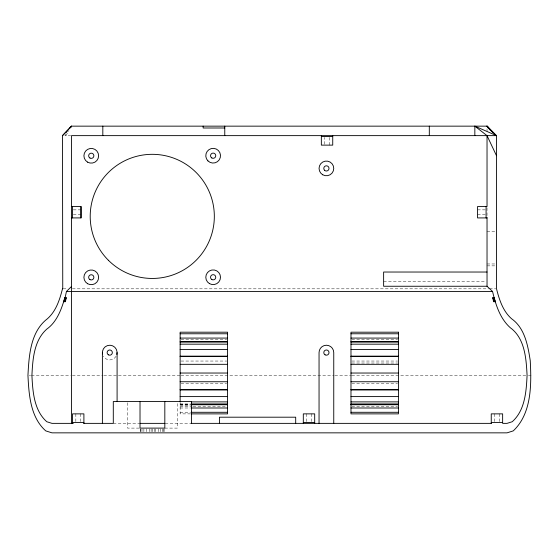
<?xml version="1.0" encoding="UTF-8"?>
<svg xmlns="http://www.w3.org/2000/svg" width="559" height="559" viewBox="0 0 559 559"><rect width="100%" height="100%" fill="white"/><g stroke="black" fill="none" stroke-linecap="round" stroke-linejoin="round"><path stroke-width="0.42" stroke-dasharray="2.79 2.1" d="M324.674 144.271L324.737 137.437M65.927 135.634L68.939 130.526M65.864 134.279L64.921 135.634L70.72 135.634M73.32 209.856L81.006 209.856M477.547 209.856L485.226 209.856M73.32 214.6L81.006 214.6M477.547 214.6L485.226 214.6M487.029 231.566L495.651 231.566M487.029 263.967L495.651 263.967M487.029 265.86L495.651 265.86M383.628 281.512L486.162 281.512M63.279 288.821L65.927 288.821M72.39 288.821L488.706 288.821M489.579 288.821L495.721 288.821M180.997 339.711L226.702 339.711M351.849 339.711L397.554 339.711M180.997 361.044L226.702 361.044M351.849 361.044L397.554 361.044M351.849 363.015L397.554 363.015M29.264 375.424L30.57 375.424M31.416 375.424L70.672 375.424M72.39 375.424L102.912 375.424M103.785 375.424L180.522 375.424M180.997 375.424L334.002 375.424M334.876 375.424L351.443 375.424M351.849 375.424L525.893 375.424M528.43 375.424L531.05 375.424M180.997 383.705L226.702 383.705M351.849 383.705L397.554 383.705M180.138 403.961L190.486 403.961M180.138 404.402L190.486 404.402M180.138 404.744L190.486 404.744M180.138 405.219L190.486 405.219M180.138 406.358L192.212 406.358M193.072 406.358L227.569 406.358M351.849 406.358L397.554 406.358M180.138 407.993L190.486 407.993M180.138 412.29L190.486 412.29M190.486 413.877L180.138 413.877L180.138 402.725M113.295 423.366L139.247 423.366M165.198 423.366L191.087 423.366M139.184 428.103L127.522 428.103L127.522 402.417M164.821 428.103L177.315 428.103L177.315 402.417M499.32 413.877L499.32 421.563M494.575 413.877L494.575 421.563M487.029 128.738L487.029 132.19M487.029 207.899L487.029 216.606M329.412 137.437L329.412 145.123M311.377 413.877L311.377 421.563M306.632 413.877L306.632 421.563M164.129 428.9L164.129 432.848M163.724 428.9L163.724 432.058M162.543 428.9L162.543 432.058M160.657 428.9L160.657 432.058M158.197 428.9L158.197 432.848M155.339 428.9L155.339 432.058M154.193 428.9L154.193 432.058M152.272 428.9L152.272 432.058M151.126 428.9L151.126 432.058M149.204 428.9L149.204 432.058M146.339 428.9L146.339 432.848M143.887 428.9L143.887 432.848M142 428.9L142 432.058M140.819 428.9L140.819 432.058M140.414 428.9L140.414 432.058M80.587 413.877L80.587 421.563M75.842 413.877L75.842 421.563M116.104 356.265A7.351 7.351 0 0 1 103.373 356.265"/><path stroke-width="0.84" d="M64.236 301.776L66.451 291.449L71.517 286.488M65.382 301.776L66.242 297.702L64.872 297.702C61.462 309.26 57.004 321.844 46.781 329.118C33.938 340.508 32.715 359.381 31.919 375.424C32.715 391.475 33.938 410.348 46.781 421.731L51.966 423.366L73.264 423.366M62.482 288.821C59.75 299.61 56.082 311.09 47.487 318.693C30.41 331.676 28.984 355.685 27.95 375.424C28.907 394.647 30.368 417.259 45.754 430.891L51.966 432.848L507.034 432.848L513.246 430.891C531.84 413.436 531.511 384.194 530.232 360.562C527.885 345.518 524.838 328.077 511.513 318.693C502.918 311.09 499.25 299.61 496.518 288.821L496.518 135.634L487.029 126.152L71.517 126.152L62.482 135.634L62.755 288.821M66.242 297.702L64.753 301.776L64.872 297.702L63.684 301.776M70.574 127.508L71.517 126.152L62.482 135.634M70.448 127.508L71.517 126.152L69.868 128.046M66.025 132.476L67.122 131.211M224.767 127.997L203.141 127.997L203.141 126.152M321.348 136.585L332.731 136.585M71.517 206.537L81.013 206.53L81.013 217.912L71.517 217.919M487.029 217.919L477.54 217.926L477.547 206.537L487.029 206.537L487.029 135.634L474.843 126.152L474.843 135.634M487.029 272.03L383.628 272.03L383.628 286.257L487.029 286.257L492.549 291.449C495.623 304.445 499.886 318.371 510.234 327.672C524.978 338.335 526.222 358.773 527.081 375.424C526.285 391.475 525.062 410.348 512.219 421.731L507.034 423.366L502.639 423.366L502.639 413.87L491.249 413.87L491.256 423.366M66.451 291.449L492.549 291.449M493.618 301.776L492.759 297.702L494.128 297.702L495.316 301.776M180.138 333.772L227.569 333.772M350.982 333.772L398.413 333.772M180.138 338.076L227.569 338.076M350.982 338.076L398.413 338.076M180.138 341.493L227.569 341.493M350.982 341.493L398.413 341.493M180.138 342.108L227.569 342.108M350.982 342.108L398.413 342.108M180.138 344.176L227.569 344.176M350.982 344.176L398.413 344.176M180.138 349.473L227.569 349.473M350.982 349.473L398.413 349.473M180.138 356.202L227.569 356.202M350.982 356.202L398.413 356.202M180.138 356.369L227.569 356.369M350.982 356.369L398.413 356.369M180.138 364.321L227.569 364.321M350.982 364.321L398.413 364.321M180.138 373.035L227.569 373.035M350.982 373.035L398.413 373.035M180.138 381.748L227.569 381.748M350.982 381.748L398.413 381.748M180.138 389.693L227.569 389.693M350.982 389.693L398.413 389.693M180.138 389.868L227.569 389.868M350.982 389.868L398.413 389.868M180.138 396.597L227.569 396.597M350.982 396.597L398.413 396.597M191.346 401.893L227.569 401.893M350.982 401.893L398.413 401.893M191.346 403.961L227.569 403.961M350.982 403.961L398.413 403.961M191.346 404.402L227.569 404.402M350.982 404.402L398.413 404.402M191.346 404.744L227.569 404.744M350.982 404.744L398.413 404.744M191.346 407.993L227.569 407.993M350.982 407.993L398.413 407.993M191.346 412.29L227.569 412.29M350.982 412.29L398.413 412.29M191.346 413.877L227.569 413.877L227.569 332.193L180.138 332.193L180.138 401.914M72.523 422.415L83.906 422.415M303.313 422.415L314.696 422.415M491.256 422.415L502.639 422.415M83.738 423.366L113.295 423.366L113.295 401.544L191.541 401.544L191.541 423.366M140.016 423.366L164.821 423.366M191.087 423.366L491.319 423.366M474.843 126.152L496.518 135.634L71.517 135.634L71.517 423.366M496.245 135.634L487.029 126.152L487.958 127.613M492.828 132.476L487.029 126.152L488.538 128.186M489.684 129.311L487.029 126.152L490.243 130.219M487.029 135.634L496.518 155.737M492.759 297.702L494.247 301.776L494.128 297.702L494.764 301.776M487.029 217.479L487.029 286.257M486.085 206.537L486.085 217.919M429.305 126.152L429.305 135.634M333.751 423.366L333.751 352.589A7.351 7.351 0 0 0 326.4 345.231A7.351 7.351 0 0 0 319.049 352.589L319.049 423.366M332.731 135.634L332.738 145.13L321.348 145.123L321.348 135.634M314.696 423.366L314.689 413.87L303.306 413.87L303.313 423.366M295.697 423.366L295.697 417.196L219.428 417.196L219.428 423.366M224.767 126.152L224.767 135.634M164.821 401.544L164.821 428.103L140.016 428.103L140.016 401.544M117.09 352.589L117.09 401.544M102.821 126.152L102.821 135.634M102.388 352.589L102.388 423.366M83.906 423.366L83.899 413.87L72.516 413.87L72.523 423.366M81.006 206.537L81.006 217.919M72.467 206.537L72.467 217.919M102.5 353.868A7.351 7.351 0 0 1 110.06 345.238A7.351 7.351 0 0 1 116.838 354.49M398.413 332.193L350.982 332.193L350.982 413.877L398.413 413.877L398.413 332.193M108.383 260.27A62.063 62.063 0 0 0 212.217 232.453A62.063 62.063 0 0 0 136.207 156.436A62.063 62.063 0 0 0 108.383 260.27M207.948 160.901A7.351 7.351 0 0 0 220.253 157.603A7.351 7.351 0 0 0 211.246 148.596A7.351 7.351 0 0 0 207.948 160.901M322.725 174.778A7.351 7.351 0 0 0 333.751 168.413A7.351 7.351 0 0 0 322.725 162.047A7.351 7.351 0 0 0 322.725 174.778M209.471 283.63A7.351 7.351 0 0 0 220.498 277.264A7.351 7.351 0 0 0 209.471 270.898A7.351 7.351 0 0 0 209.471 283.63M87.588 162.145A7.351 7.351 0 0 0 98.615 155.779A7.351 7.351 0 0 0 87.588 149.407A7.351 7.351 0 0 0 87.588 162.145M87.581 283.713A7.351 7.351 0 0 0 98.615 277.341A7.351 7.351 0 0 0 87.581 270.975A7.351 7.351 0 0 0 87.581 283.713M211.847 279.528A2.606 2.606 0 0 0 215.76 277.264A2.606 2.606 0 0 0 211.847 275.007A2.606 2.606 0 0 0 211.847 279.528M89.957 158.036A2.606 2.606 0 0 0 93.87 155.779A2.606 2.606 0 0 0 89.957 153.515A2.606 2.606 0 0 0 89.957 158.036M211.847 157.959A2.606 2.606 0 0 0 215.76 155.702A2.606 2.606 0 0 0 211.847 153.439A2.606 2.606 0 0 0 211.847 157.959M89.957 279.605A2.606 2.606 0 0 0 93.87 277.341A2.606 2.606 0 0 0 89.957 275.084A2.606 2.606 0 0 0 89.957 279.605M324.555 170.257A2.606 2.606 0 0 0 328.923 169.084A2.606 2.606 0 0 0 325.729 165.89A2.606 2.606 0 0 0 324.555 170.257M108.432 354.846A2.606 2.606 0 0 0 112.345 352.589A2.606 2.606 0 0 0 108.432 350.325A2.606 2.606 0 0 0 108.432 354.846M325.1 354.846A2.606 2.606 0 0 0 329.013 352.589A2.606 2.606 0 0 0 325.1 350.325A2.606 2.606 0 0 0 325.1 354.846"/></g></svg>
